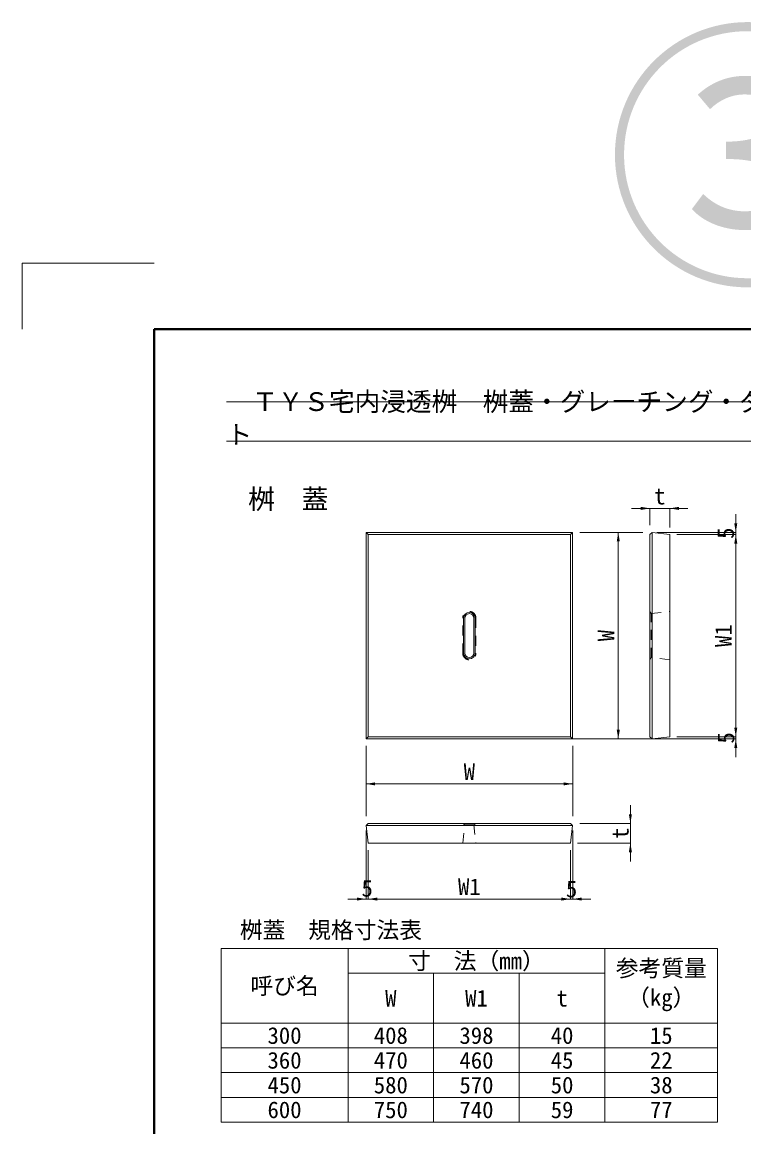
# Model space of a CAD drawing. Units: millimetres at full size, sheet at 1:30. Extents: x 19038 to 49388, y -43687 to -27642.
# Drawn here: x 26338 to 27980, y -30155 to -27642 of the extents above; entities that cross this region are included whole.
import ezdxf
from ezdxf.enums import TextEntityAlignment as Align

# ---------------------------------------------------------------- set-up
doc = ezdxf.new("R2010")
doc.units = ezdxf.units.MM
doc.header["$LTSCALE"] = 30
doc.linetypes.add('USER1', pattern=[1.35, 0.75, -0.6])
for name, color, linetype, lineweight in [('0_2', 7, 'Continuous', 9), ('Defpoints_3', 7, 'Continuous', 13), ('図枠', 7, 'Continuous', 5), ('寸法線', 7, 'Continuous', 9), ('寸法表', 7, 'Continuous', 13), ('本体', 2, 'Continuous', 13)]:
    doc.layers.add(name, color=color, linetype=linetype, lineweight=lineweight)
doc.layers.add('文字', color=7, linetype='Continuous')
doc.layers.add('補助線', color=1, linetype='Continuous')
doc.styles.add('ＭＳ ゴシック', font='')
doc.styles.get('ＭＳ ゴシック').set_extended_font_data('MS Gothic')

# ---------------------------------------------------------------- blocks, each defined once
blk = doc.blocks.new('filled_arrow')
at = {"color": 0, "linetype": 'Continuous', "lineweight": -2}
blk.add_solid([(7.5, 1.25), (0, 0), (7.5, -1.25)], dxfattribs=at)

msp = doc.modelspace()

# ---------------------------------------------------------------- linework, layer by layer
at = {"layer": '0_2', "lineweight": 13}
msp.add_line((27120.15, -29272.84), (27961.1, -29272.84), dxfattribs=at)
at = {"layer": 'Defpoints_3'}
for p, q in [((26337.99, -28190.72), (26337.99, -28340.72)), ((26637.99, -28190.72), (26337.99, -28190.72))]:
    msp.add_line(p, q, dxfattribs=at)
at = {"layer": '図枠', "lineweight": 40}
for q in [(29337.99, -28340.72), (26637.99, -32495.72)]:
    msp.add_line((26637.99, -28340.72), q, dxfattribs=at)
at = {"layer": '図枠', "lineweight": 13}
for p, q in [((26802.99, -28505.72), (29172.99, -28505.72)), ((26802.99, -28595.72), (29172.99, -28595.72))]:
    msp.add_line(p, q, dxfattribs=at)
at = {"layer": '寸法線'}
for p, q in [((27724.19, -28748.32), (27852.39, -28748.32)), ((27765.79, -28786.85), (27765.79, -28748.32)), ((27810.79, -28791.85), (27810.79, -28748.32)), ((27961.09, -28849.45), (27961.09, -28761.25)), ((27606.14, -28802.85), (27693.86, -28802.85)), ((27693.86, -29272.84), (27693.86, -28802.85)), ((27693.86, -29272.84), (27693.86, -28802.85)), ((27749.79, -28802.85), (27693.86, -28802.85)), ((27781.79, -28802.85), (27961.09, -28802.85)), ((27826.79, -28807.85), (27961.09, -28807.85)), ((27826.79, -28807.85), (27961.09, -28807.85)), ((27961.09, -29267.84), (27961.09, -28807.85)), ((27961.09, -29314.44), (27961.09, -29226.24)), ((27606.14, -29272.84), (27693.86, -29272.84)), ((27749.79, -29272.84), (27693.86, -29272.84)), ((27781.79, -29272.84), (27961.09, -29272.84)), ((27826.79, -29267.84), (27961.09, -29267.84)), ((27826.79, -29267.84), (27961.09, -29267.84)), ((27120.15, -29288.84), (27120.15, -29375.13)), ((27590.14, -29288.84), (27590.14, -29375.13)), ((27120.15, -29375.13), (27590.14, -29375.13)), ((27120.15, -29375.13), (27590.14, -29375.13)), ((27120.15, -29448.87), (27120.15, -29375.13)), ((27590.14, -29448.87), (27590.14, -29375.13)), ((27721.4, -29551.47), (27721.4, -29423.27)), ((27120.15, -29480.87), (27120.15, -29637.15)), ((27590.14, -29480.87), (27590.14, -29637.15)), ((27606.14, -29464.87), (27721.4, -29464.87)), ((27125.15, -29525.87), (27125.15, -29637.15)), ((27125.15, -29525.87), (27125.15, -29576.52)), ((27585.15, -29525.87), (27585.15, -29637.15)), ((27585.15, -29525.87), (27585.15, -29637.15)), ((27601.14, -29509.87), (27721.4, -29509.87)), ((27078.55, -29637.15), (27166.75, -29637.15)), ((27125.15, -29637.15), (27585.15, -29637.15)), ((27543.55, -29637.15), (27631.74, -29637.15))]:
    msp.add_line(p, q, dxfattribs=at)
at = {"layer": '寸法表'}
for p, q in [((26790.47, -29749.62), (27919.84, -29749.62)), ((26790.47, -29749.62), (26790.47, -30144.72)), ((27079.19, -29749.62), (27079.19, -30144.72)), ((27663.49, -29749.62), (27663.49, -30144.72)), ((27919.84, -29749.62), (27919.84, -30144.72)), ((27079.19, -29805.95), (27663.49, -29805.95)), ((27273.95, -29805.95), (27273.95, -30144.72)), ((27468.72, -29805.95), (27468.72, -30144.72)), ((26790.47, -29919.38), (27919.84, -29919.38)), ((26790.47, -29975.72), (27919.84, -29975.72)), ((26790.47, -30032.05), (27919.84, -30032.05)), ((26790.47, -30088.38), (27919.84, -30088.38)), ((26790.47, -30144.72), (27919.84, -30144.72))]:
    msp.add_line(p, q, dxfattribs=at)
at = {"layer": '本体', "lineweight": 5}
for p, q in [((27120.71, -28803.4), (27125.15, -28807.85)), ((27585.15, -28807.84), (27589.6, -28803.4)), ((27770.76, -29272.28), (27770.76, -28803.4)), ((27120.71, -29272.28), (27125.15, -29267.84)), ((27585.15, -29267.84), (27589.6, -29272.28)), ((27120.71, -29469.84), (27589.59, -29469.84))]:
    msp.add_line(p, q, dxfattribs=at)
at = {"layer": '本体'}
for p, q in [((27765.79, -28807.85), (27770.76, -28803.4)), ((27770.76, -28803.4), (27810.79, -28807.85)), ((27765.79, -29267.84), (27765.79, -28807.85)), ((27810.79, -28807.85), (27810.79, -29267.84)), ((27770.76, -29272.28), (27765.79, -29267.84)), ((27810.79, -29267.84), (27770.76, -29272.28)), ((27120.71, -29469.84), (27125.15, -29464.87)), ((27125.15, -29509.87), (27120.71, -29469.84)), ((27125.15, -29464.87), (27585.14, -29464.87)), ((27585.14, -29464.87), (27589.59, -29469.84)), ((27589.59, -29469.84), (27585.14, -29509.87)), ((27585.14, -29509.87), (27125.15, -29509.87))]:
    msp.add_line(p, q, dxfattribs=at)
at = {"layer": '本体', "linetype": 'USER1', "lineweight": 9}
for p, q in [((27340.16, -29077.84), (27340.16, -28997.84)), ((27370.16, -28997.84), (27370.16, -29077.84)), ((27768.99, -29087.84), (27768.99, -28987.84)), ((27345.15, -29468.07), (27365.15, -29468.07))]:
    msp.add_line(p, q, dxfattribs=at)
at = {"layer": '本体', "lineweight": 9}
for p, q in [((27342.15, -29077.84), (27342.15, -28997.84)), ((27345.15, -29077.84), (27345.15, -28997.84)), ((27365.15, -28997.84), (27365.15, -29077.84)), ((27368.15, -28997.84), (27368.15, -29077.84)), ((27765.79, -29047.84), (27765.79, -29018.97))]:
    msp.add_line(p, q, dxfattribs=at)
at = {"layer": '本体'}
msp.add_lwpolyline([(27120.71, -29272.28), (27589.6, -29272.28), (27589.6, -28803.4), (27120.71, -28803.4)], close=True, dxfattribs=at)
at = {"layer": '本体', "lineweight": 5}
msp.add_lwpolyline([(27125.15, -28807.84), (27585.15, -28807.84), (27585.15, -29267.84), (27125.15, -29267.84)], close=True, dxfattribs=at)
at = {"layer": '本体', "linetype": 'USER1', "lineweight": 9}
for points in [[(27765.79, -28982.84), (27768.99, -28987.84), (27810.79, -28982.84)], [(27810.79, -29092.84), (27768.99, -29087.84), (27765.79, -29092.84)], [(27340.15, -29509.87), (27345.15, -29468.07), (27340.15, -29464.87)], [(27370.15, -29464.87), (27365.15, -29468.07), (27370.15, -29509.87)]]:
    msp.add_lwpolyline(points, dxfattribs=at)
for centre, start, end in [((27355.16, -28997.84), 0, 180), ((27355.16, -29077.84), 180, 0)]:
    msp.add_arc(centre, 15, start, end, dxfattribs=at)
at = {"layer": '本体', "lineweight": 9}
for centre, radius, start, end in [((27355.15, -28997.84), 13, 0, 180), ((27355.15, -28997.84), 10, 0, 180), ((27355.15, -29077.84), 13, 180, 0), ((27355.15, -29077.84), 10, 180, 0)]:
    msp.add_arc(centre, radius, start, end, dxfattribs=at)

# ---------------------------------------------------------------- block references
at = {"layer": '寸法線', "xscale": 2.77, "yscale": 2.77}
for p, rotation in [((27765.79, -28748.32), 180), ((27693.86, -28802.85), 270), ((27693.86, -28802.85), 270), ((27961.09, -28802.85), 90), ((27961.09, -28807.85), 270), ((27961.09, -28807.85), 270), ((27693.86, -29272.84), 90), ((27693.86, -29272.84), 90), ((27961.09, -29267.84), 90), ((27961.09, -29267.84), 90), ((27961.09, -29272.84), 270), ((27590.14, -29375.13), 180), ((27590.14, -29375.13), 180), ((27721.4, -29464.87), 90), ((27721.4, -29509.87), 270), ((27120.15, -29637.15), 180), ((27585.15, -29637.15), 180), ((27585.15, -29637.15), 180)]:
    msp.add_blockref('filled_arrow', p, dxfattribs=dict(at, rotation=rotation))
for p in [(27810.79, -28748.32), (27120.15, -29375.13), (27120.15, -29375.13), (27125.15, -29637.15), (27125.15, -29637.15), (27590.14, -29637.15)]:
    msp.add_blockref('filled_arrow', p, dxfattribs=at)

# ---------------------------------------------------------------- texts
at = {"layer": '図枠', "style": 'ＭＳ ゴシック'}
for s, p in [('\u3000ＴＹＳ宅内浸透桝\u3000桝蓋・グレーチング・ダストバスケッ', (26802.99, -28484.08)), ('ト', (26802.99, -28559.08))]:
    msp.add_text(s, height=42.72, dxfattribs=at).set_placement(p, align=Align.TOP_LEFT)
at = {"layer": '寸法線', "style": 'ＭＳ ゴシック'}
for s, p in [('t', (27788.29, -28720.32)), ('W', (27355.15, -29347.13)), ('W', (27355.15, -29347.13)), ('5', (27122.75, -29612.52)), ('W1', (27355.15, -29609.15)), ('5', (27587.65, -29614.14))]:
    msp.add_text(s, height=37.98, dxfattribs=at).set_placement(p, align=Align.MIDDLE_CENTER)
for s, p in [('5', (27937.97, -28804.85)), ('W', (27665.86, -29037.84)), ('W', (27665.86, -29037.84)), ('W1', (27933.09, -29037.84)), ('5', (27938.61, -29270.45)), ('t', (27698.31, -29487.37))]:
    msp.add_text(s, height=37.98, rotation=90, dxfattribs=at).set_placement(p, align=Align.MIDDLE_CENTER)
at = {"layer": '寸法表', "style": 'ＭＳ ゴシック'}
for s, p in [('寸\u3000法（mm）', (27371.34, -29777.79)), ('呼び名', (26934.83, -29834.5)), ('W', (27176.57, -29862.67)), ('W1', (27371.34, -29862.67)), ('t', (27566.11, -29862.67)), ('300', (26934.83, -29947.55)), ('408', (27176.57, -29947.55)), ('398', (27371.34, -29947.55)), ('40', (27566.11, -29947.55)), ('15', (27791.66, -29947.55)), ('360', (26934.83, -30003.88)), ('470', (27176.57, -30003.88)), ('460', (27371.34, -30003.88)), ('45', (27566.11, -30003.88)), ('22', (27791.66, -30003.88)), ('450', (26934.83, -30060.22)), ('580', (27176.57, -30060.22)), ('570', (27371.34, -30060.22)), ('50', (27566.11, -30060.22)), ('38', (27791.66, -30060.22)), ('600', (26934.83, -30116.55)), ('750', (27176.57, -30116.55)), ('740', (27371.34, -30116.55)), ('59', (27566.11, -30116.55)), ('77', (27791.66, -30116.55))]:
    msp.add_text(s, height=37.98, dxfattribs=at).set_placement(p, align=Align.MIDDLE_CENTER)
for s, p in [('参考質量', (27688.06, -29775.27)), ('（kg）', (27713.96, -29841.94))]:
    msp.add_text(s, height=37.98, dxfattribs=at).set_placement(p, align=Align.TOP_LEFT)
at = {"layer": '文字', "style": 'ＭＳ ゴシック'}
msp.add_text('桝\u3000蓋', height=44.62, dxfattribs=at).set_placement((26943.18, -28704.75), align=Align.TOP_CENTER)
msp.add_text(' 桝蓋\u3000規格寸法表', height=37.98, dxfattribs=at).set_placement((26807.33, -29688.5), align=Align.TOP_LEFT)
at = {"layer": '補助線', "style": 'ＭＳ ゴシック'}
msp.add_text('③', height=474.7, dxfattribs=at).set_placement((27987.99, -28332.23), align=Align.BOTTOM_CENTER)

doc.saveas('drawing.dxf')
